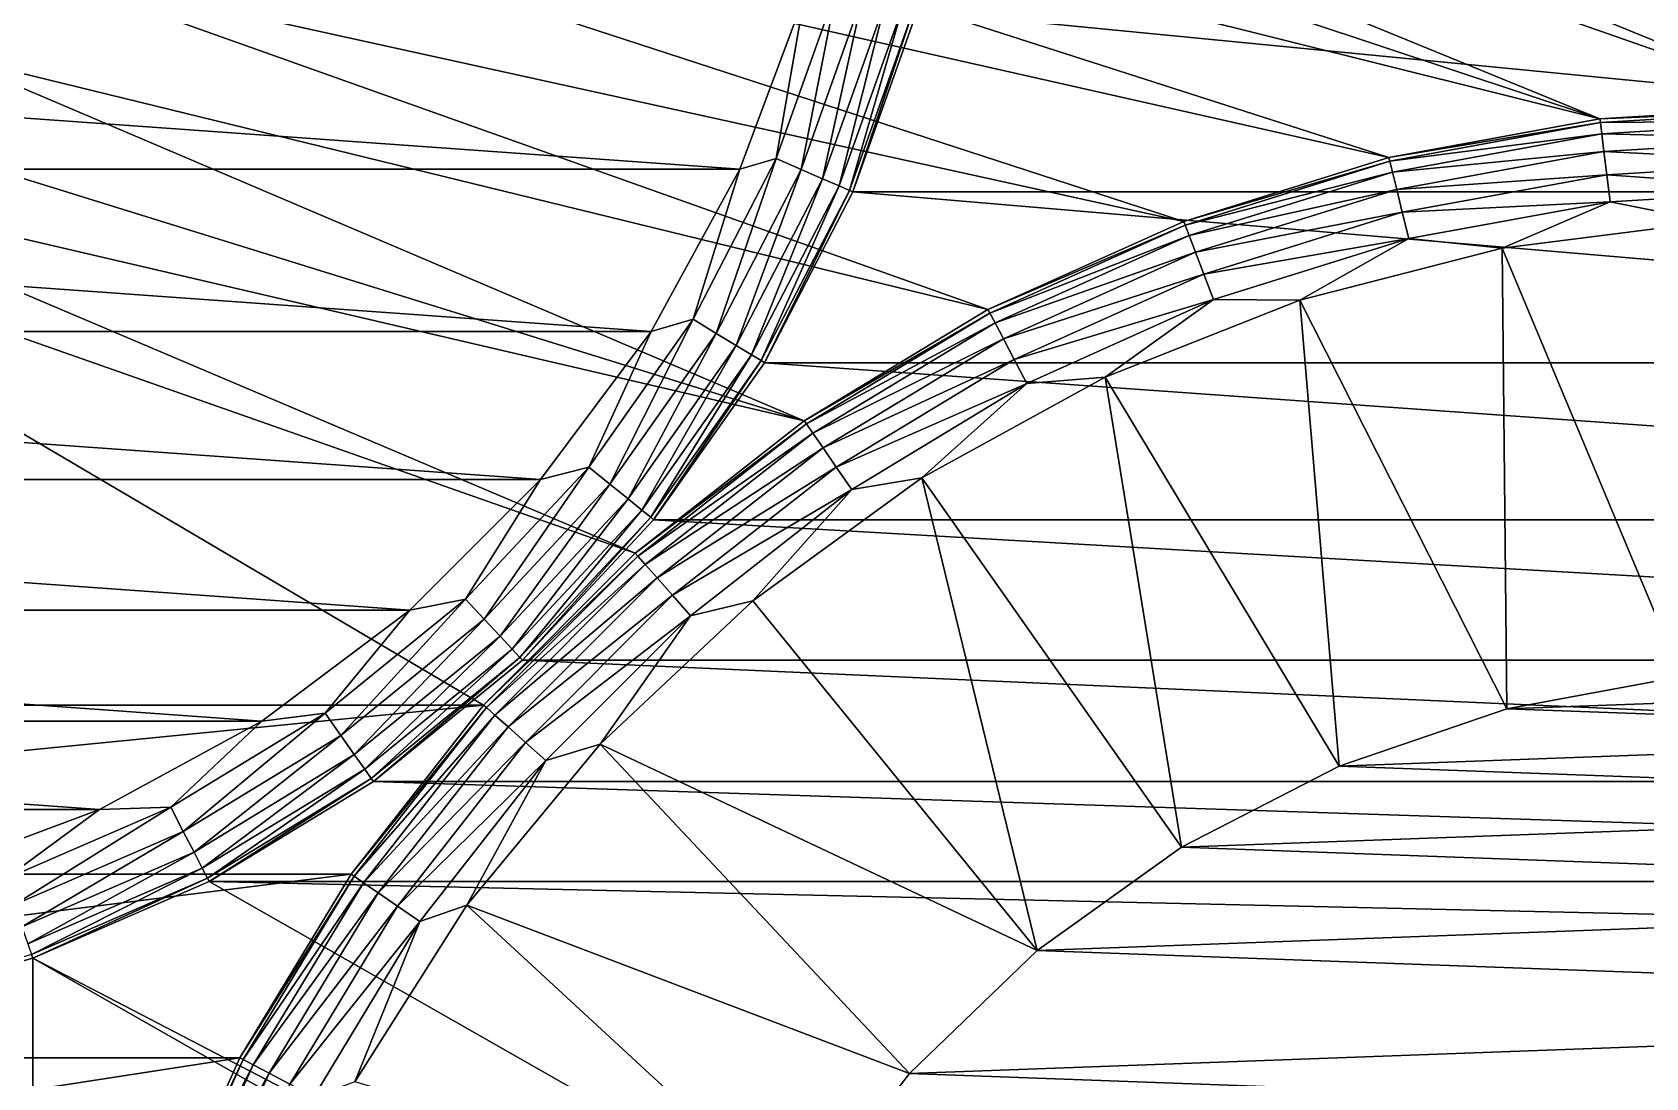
# Model space of a CAD drawing. Extents: x 464 to 15145, y 328 to 7622.
# Drawn here: x 10037 to 11360, y 4636 to 5493 of the extents above; entities that cross this region are included whole.
import ezdxf

# ---------------------------------------------------------------- set-up
doc = ezdxf.new("R2010")
doc.units = 0
doc.layers.get('0').update_dxf_attribs({"linetype": 'CONTINUOUS'})

msp = doc.modelspace()

# ---------------------------------------------------------------- linework, layer by layer
at = {"color": 7}
for points in [[(11497.9, 5432.7, -3744.1), (10107.3, 5918.9, -3744.1), (10077.2, 6011.6, -3744.1), (11497.9, 5432.7, -3744.1)], [(11497.9, 5432.7, -3744.1), (10077.2, 6011.6, -3744.1), (12918.6, 6011.6, -3744.1), (11497.9, 5432.7, -3744.1)], [(11322.2, 5422, -3744.1), (10117.5, 5821.9, -3744.1), (10107.3, 5918.9, -3744.1), (11322.2, 5422, -3744.1)], [(11322.2, 5422, -3744.1), (10107.3, 5918.9, -3744.1), (11497.9, 5432.7, -3744.1), (11322.2, 5422, -3744.1)], [(10107.3, 5725, -3744.1), (10117.5, 5821.9, -3744.1), (11322.2, 5422, -3744.1), (10107.3, 5725, -3744.1)], [(11149.1, 5390.3, -3744.1), (10077.2, 5632.3, -3744.1), (10107.3, 5725, -3744.1), (11149.1, 5390.3, -3744.1)], [(11149.1, 5390.3, -3744.1), (10107.3, 5725, -3744.1), (11322.2, 5422, -3744.1), (11149.1, 5390.3, -3744.1)], [(10981.1, 5337.9, -3744.1), (10028.5, 5547.8, -3744.1), (10077.2, 5632.3, -3744.1), (10981.1, 5337.9, -3744.1)], [(10981.1, 5337.9, -3744.1), (10077.2, 5632.3, -3744.1), (11149.1, 5390.3, -3744.1), (10981.1, 5337.9, -3744.1)], [(10820.6, 5265.7, -3744.1), (9963.2, 5475.4, -3744.1), (10028.5, 5547.8, -3744.1), (10820.6, 5265.7, -3744.1)], [(10820.6, 5265.7, -3744.1), (10028.5, 5547.8, -3744.1), (10981.1, 5337.9, -3744.1), (10820.6, 5265.7, -3744.1)], [(10696.7, 5529, -5213.7), (10670.1, 5522.8, -5216.8), (10647.1, 5389.4, -5213.7), (10696.7, 5529, -5213.7)], [(10696.7, 5529, -5213.7), (10647.1, 5389.4, -5213.7), (10667.5, 5380.5, -5204.5), (10696.7, 5529, -5213.7)], [(10696.7, 5529, -5213.7), (10667.5, 5380.5, -5204.5), (10718.1, 5523, -5204.5), (10696.7, 5529, -5213.7)], [(10670.1, 5522.8, -5216.8), (8632.4, 5522.8, -5216.8), (10617.1, 5380.8, -5216.8), (10670.1, 5522.8, -5216.8)], [(10617.1, 5380.8, -5216.8), (8632.4, 5522.8, -5216.8), (8685.4, 5380.8, -5216.8), (10617.1, 5380.8, -5216.8)], [(10647.1, 5389.4, -5213.7), (10670.1, 5522.8, -5216.8), (10617.1, 5380.8, -5216.8), (10647.1, 5389.4, -5213.7)], [(10667.5, 5380.5, -5204.5), (10685, 5372.9, -5189.8), (10718.1, 5523, -5204.5), (10667.5, 5380.5, -5204.5)], [(10718.1, 5523, -5204.5), (10685, 5372.9, -5189.8), (10736.6, 5517.8, -5189.8), (10718.1, 5523, -5204.5)], [(10685, 5372.9, -5189.8), (10698.5, 5367, -5170.7), (10736.6, 5517.8, -5189.8), (10685, 5372.9, -5189.8)], [(10736.6, 5517.8, -5189.8), (10698.5, 5367, -5170.7), (10750.7, 5513.9, -5170.7), (10736.6, 5517.8, -5189.8)], [(10698.5, 5367, -5170.7), (10707, 5363.3, -5148.4), (10750.7, 5513.9, -5170.7), (10698.5, 5367, -5170.7)], [(10750.7, 5513.9, -5170.7), (10707, 5363.3, -5148.4), (10759.6, 5511.4, -5148.4), (10750.7, 5513.9, -5170.7)], [(10709.8, 5362.1, -5124.5), (10759.6, 5511.4, -5148.4), (10707, 5363.3, -5148.4), (10709.8, 5362.1, -5124.5)], [(10762.6, 5510.5, -5124.5), (10759.6, 5511.4, -5148.4), (10709.8, 5362.1, -5124.5), (10762.6, 5510.5, -5124.5)], [(10762.6, 5510.5, -4432), (10762.6, 5510.5, -5124.5), (10709.8, 5362.1, -4432), (10762.6, 5510.5, -4432)], [(10709.8, 5362.1, -4432), (10762.6, 5510.5, -5124.5), (10709.8, 5362.1, -5124.5), (10709.8, 5362.1, -4432)], [(10709.8, 5362.1, -4432), (12285.9, 5362.1, -4432), (10762.6, 5510.5, -4432), (10709.8, 5362.1, -4432)], [(10762.6, 5510.5, -4432), (12285.9, 5362.1, -4432), (12233.2, 5510.5, -4432), (10762.6, 5510.5, -4432)], [(10670, 5174.7, -3744.1), (9884.4, 5418.1, -3744.1), (9963.2, 5475.4, -3744.1), (10670, 5174.7, -3744.1)], [(10670, 5174.7, -3744.1), (9963.2, 5475.4, -3744.1), (10820.6, 5265.7, -3744.1), (10670, 5174.7, -3744.1)], [(11497.9, 5432.7, -96.9), (11497.9, 5429.5, -73.1), (11322.2, 5422, -96.9), (11497.9, 5432.7, -96.9)], [(11497.9, 5432.7, -3744.1), (11497.9, 5432.7, -96.9), (11322.2, 5422, -3744.1), (11497.9, 5432.7, -3744.1)], [(11322.2, 5422, -3744.1), (11497.9, 5432.7, -96.9), (11322.2, 5422, -96.9), (11322.2, 5422, -3744.1)], [(11322.2, 5422, -96.9), (11497.9, 5429.5, -73.1), (11322.6, 5418.9, -73.1), (11322.2, 5422, -96.9)], [(11497.9, 5429.5, -73.1), (11497.9, 5420.3, -50.8), (11322.6, 5418.9, -73.1), (11497.9, 5429.5, -73.1)], [(10670, 5174.7, -3744.1), (9795.3, 5378.4, -3744.1), (9884.4, 5418.1, -3744.1), (10670, 5174.7, -3744.1)], [(11322.2, 5422, -96.9), (11322.6, 5418.9, -73.1), (11149.1, 5390.3, -96.9), (11322.2, 5422, -96.9)], [(11322.2, 5422, -3744.1), (11322.2, 5422, -96.9), (11149.1, 5390.3, -3744.1), (11322.2, 5422, -3744.1)], [(11149.1, 5390.3, -3744.1), (11322.2, 5422, -96.9), (11149.1, 5390.3, -96.9), (11149.1, 5390.3, -3744.1)], [(11149.1, 5390.3, -96.9), (11322.6, 5418.9, -73.1), (11149.9, 5387.3, -73.1), (11149.1, 5390.3, -96.9)], [(11322.6, 5418.9, -73.1), (11323.7, 5409.7, -50.8), (11149.9, 5387.3, -73.1), (11322.6, 5418.9, -73.1)], [(11323.7, 5409.7, -50.8), (11152.1, 5378.3, -50.8), (11149.9, 5387.3, -73.1), (11323.7, 5409.7, -50.8)], [(11323.7, 5409.7, -50.8), (11325.5, 5395.2, -31.7), (11152.1, 5378.3, -50.8), (11323.7, 5409.7, -50.8)], [(11497.9, 5420.3, -50.8), (11323.7, 5409.7, -50.8), (11322.6, 5418.9, -73.1), (11497.9, 5420.3, -50.8)], [(11497.9, 5420.3, -50.8), (11497.9, 5405.6, -31.7), (11323.7, 5409.7, -50.8), (11497.9, 5420.3, -50.8)], [(11497.9, 5405.6, -31.7), (11325.5, 5395.2, -31.7), (11323.7, 5409.7, -50.8), (11497.9, 5405.6, -31.7)], [(11497.9, 5405.6, -31.7), (11497.9, 5386.5, -17), (11325.5, 5395.2, -31.7), (11497.9, 5405.6, -31.7)], [(10647.1, 5389.4, -5213.7), (10617.1, 5380.8, -5216.8), (10578.9, 5257.8, -5213.7), (10647.1, 5389.4, -5213.7)], [(10647.1, 5389.4, -5213.7), (10578.9, 5257.8, -5213.7), (10597.9, 5246.2, -5204.5), (10647.1, 5389.4, -5213.7)], [(10647.1, 5389.4, -5213.7), (10597.9, 5246.2, -5204.5), (10667.5, 5380.5, -5204.5), (10647.1, 5389.4, -5213.7)], [(11149.1, 5390.3, -96.9), (11149.9, 5387.3, -73.1), (10981.1, 5337.9, -96.9), (11149.1, 5390.3, -96.9)], [(11149.1, 5390.3, -3744.1), (11149.1, 5390.3, -96.9), (10981.1, 5337.9, -3744.1), (11149.1, 5390.3, -3744.1)], [(10981.1, 5337.9, -3744.1), (11149.1, 5390.3, -96.9), (10981.1, 5337.9, -96.9), (10981.1, 5337.9, -3744.1)], [(10981.1, 5337.9, -96.9), (11149.9, 5387.3, -73.1), (10982.2, 5335, -73.1), (10981.1, 5337.9, -96.9)], [(11149.9, 5387.3, -73.1), (11152.1, 5378.3, -50.8), (10982.2, 5335, -73.1), (11149.9, 5387.3, -73.1)], [(11325.5, 5395.2, -31.7), (11155.6, 5364, -31.7), (11152.1, 5378.3, -50.8), (11325.5, 5395.2, -31.7)], [(11325.5, 5395.2, -31.7), (11327.8, 5376.2, -17), (11155.6, 5364, -31.7), (11325.5, 5395.2, -31.7)], [(11497.9, 5386.5, -17), (11327.8, 5376.2, -17), (11325.5, 5395.2, -31.7), (11497.9, 5386.5, -17)], [(11497.9, 5386.5, -17), (11497.9, 5364.2, -7.8), (11327.8, 5376.2, -17), (11497.9, 5386.5, -17)], [(10617.1, 5380.8, -5216.8), (8685.4, 5380.8, -5216.8), (10544.5, 5247.8, -5216.8), (10617.1, 5380.8, -5216.8)], [(10544.5, 5247.8, -5216.8), (8685.4, 5380.8, -5216.8), (8758, 5247.8, -5216.8), (10544.5, 5247.8, -5216.8)], [(10531.5, 5066.1, -3744.1), (9700, 5358.2, -3744.1), (9795.3, 5378.4, -3744.1), (10531.5, 5066.1, -3744.1)], [(10531.5, 5066.1, -3744.1), (9795.3, 5378.4, -3744.1), (10670, 5174.7, -3744.1), (10531.5, 5066.1, -3744.1)], [(10578.9, 5257.8, -5213.7), (10617.1, 5380.8, -5216.8), (10544.5, 5247.8, -5216.8), (10578.9, 5257.8, -5213.7)], [(10597.9, 5246.2, -5204.5), (10614.3, 5236.3, -5189.8), (10667.5, 5380.5, -5204.5), (10597.9, 5246.2, -5204.5)], [(10667.5, 5380.5, -5204.5), (10614.3, 5236.3, -5189.8), (10685, 5372.9, -5189.8), (10667.5, 5380.5, -5204.5)], [(10614.3, 5236.3, -5189.8), (10626.8, 5228.6, -5170.7), (10685, 5372.9, -5189.8), (10614.3, 5236.3, -5189.8)], [(10685, 5372.9, -5189.8), (10626.8, 5228.6, -5170.7), (10698.5, 5367, -5170.7), (10685, 5372.9, -5189.8)], [(11152.1, 5378.3, -50.8), (10985.5, 5326.4, -50.8), (10982.2, 5335, -73.1), (11152.1, 5378.3, -50.8)], [(11152.1, 5378.3, -50.8), (11155.6, 5364, -31.7), (10985.5, 5326.4, -50.8), (11152.1, 5378.3, -50.8)], [(11327.8, 5376.2, -17), (11160.2, 5345.5, -17), (11155.6, 5364, -31.7), (11327.8, 5376.2, -17)], [(11327.8, 5376.2, -17), (11330.5, 5354.1, -7.8), (11160.2, 5345.5, -17), (11327.8, 5376.2, -17)], [(11497.9, 5364.2, -7.8), (11330.5, 5354.1, -7.8), (11327.8, 5376.2, -17), (11497.9, 5364.2, -7.8)], [(10407, 4941.7, -3744.1), (8895.5, 4941.7, -3744.1), (9700, 5358.2, -3744.1), (10407, 4941.7, -3744.1)], [(10407, 4941.7, -3744.1), (9700, 5358.2, -3744.1), (10531.5, 5066.1, -3744.1), (10407, 4941.7, -3744.1)], [(10626.8, 5228.6, -5170.7), (10634.7, 5223.9, -5148.4), (10698.5, 5367, -5170.7), (10626.8, 5228.6, -5170.7)], [(10698.5, 5367, -5170.7), (10634.7, 5223.9, -5148.4), (10707, 5363.3, -5148.4), (10698.5, 5367, -5170.7)], [(10637.4, 5222.2, -5124.5), (10707, 5363.3, -5148.4), (10634.7, 5223.9, -5148.4), (10637.4, 5222.2, -5124.5)], [(10709.8, 5362.1, -5124.5), (10707, 5363.3, -5148.4), (10637.4, 5222.2, -5124.5), (10709.8, 5362.1, -5124.5)], [(10709.8, 5362.1, -4432), (10709.8, 5362.1, -5124.5), (10637.4, 5222.2, -4432), (10709.8, 5362.1, -4432)], [(10637.4, 5222.2, -4432), (10709.8, 5362.1, -5124.5), (10637.4, 5222.2, -5124.5), (10637.4, 5222.2, -4432)], [(10637.4, 5222.2, -4432), (12358.4, 5222.2, -4432), (10709.8, 5362.1, -4432), (10637.4, 5222.2, -4432)], [(10709.8, 5362.1, -4432), (12358.4, 5222.2, -4432), (12285.9, 5362.1, -4432), (10709.8, 5362.1, -4432)], [(11155.6, 5364, -31.7), (10990.7, 5312.7, -31.7), (10985.5, 5326.4, -50.8), (11155.6, 5364, -31.7)], [(11155.6, 5364, -31.7), (11160.2, 5345.5, -17), (10990.7, 5312.7, -31.7), (11155.6, 5364, -31.7)], [(11497.9, 5364.2, -7.8), (11412.2, 5337.6, -4.6), (11330.5, 5354.1, -7.8), (11497.9, 5364.2, -7.8)], [(11160.2, 5345.5, -17), (10997.5, 5294.8, -17), (10990.7, 5312.7, -31.7), (11160.2, 5345.5, -17)], [(11160.2, 5345.5, -17), (11165.5, 5323.9, -7.8), (10997.5, 5294.8, -17), (11160.2, 5345.5, -17)], [(11330.5, 5354.1, -7.8), (11165.5, 5323.9, -7.8), (11160.2, 5345.5, -17), (11330.5, 5354.1, -7.8)], [(11330.5, 5354.1, -7.8), (11242.1, 5316.1, -4.6), (11165.5, 5323.9, -7.8), (11330.5, 5354.1, -7.8)], [(11412.2, 5337.6, -4.6), (11242.1, 5316.1, -4.6), (11330.5, 5354.1, -7.8), (11412.2, 5337.6, -4.6)], [(10981.1, 5337.9, -96.9), (10982.2, 5335, -73.1), (10820.6, 5265.7, -96.9), (10981.1, 5337.9, -96.9)], [(10981.1, 5337.9, -3744.1), (10981.1, 5337.9, -96.9), (10820.6, 5265.7, -3744.1), (10981.1, 5337.9, -3744.1)], [(10820.6, 5265.7, -3744.1), (10981.1, 5337.9, -96.9), (10820.6, 5265.7, -96.9), (10820.6, 5265.7, -3744.1)], [(10820.6, 5265.7, -96.9), (10982.2, 5335, -73.1), (10822.1, 5262.9, -73.1), (10820.6, 5265.7, -96.9)], [(10982.2, 5335, -73.1), (10985.5, 5326.4, -50.8), (10822.1, 5262.9, -73.1), (10982.2, 5335, -73.1)], [(11412.2, 5337.6, -4.6), (11389, 4965, -4.6), (11242.1, 5316.1, -4.6), (11412.2, 5337.6, -4.6)], [(10985.5, 5326.4, -50.8), (10826.4, 5254.8, -50.8), (10822.1, 5262.9, -73.1), (10985.5, 5326.4, -50.8)], [(10985.5, 5326.4, -50.8), (10990.7, 5312.7, -31.7), (10826.4, 5254.8, -50.8), (10985.5, 5326.4, -50.8)], [(11165.5, 5323.9, -7.8), (11005.4, 5274, -7.8), (10997.5, 5294.8, -17), (11165.5, 5323.9, -7.8)], [(11165.5, 5323.9, -7.8), (11076.1, 5273.5, -4.6), (11005.4, 5274, -7.8), (11165.5, 5323.9, -7.8)], [(11242.1, 5316.1, -4.6), (11076.1, 5273.5, -4.6), (11165.5, 5323.9, -7.8), (11242.1, 5316.1, -4.6)], [(10990.7, 5312.7, -31.7), (10833.2, 5241.8, -31.7), (10826.4, 5254.8, -50.8), (10990.7, 5312.7, -31.7)], [(10990.7, 5312.7, -31.7), (10997.5, 5294.8, -17), (10833.2, 5241.8, -31.7), (10990.7, 5312.7, -31.7)], [(11242.1, 5316.1, -4.6), (11246, 4938.6, -4.6), (11076.1, 5273.5, -4.6), (11242.1, 5316.1, -4.6)], [(11242.1, 5316.1, -4.6), (11389, 4965, -4.6), (11246, 4938.6, -4.6), (11242.1, 5316.1, -4.6)], [(10997.5, 5294.8, -17), (10842.1, 5224.8, -17), (10833.2, 5241.8, -31.7), (10997.5, 5294.8, -17)], [(10997.5, 5294.8, -17), (11005.4, 5274, -7.8), (10842.1, 5224.8, -17), (10997.5, 5294.8, -17)], [(10820.6, 5265.7, -96.9), (10822.1, 5262.9, -73.1), (10670, 5174.7, -96.9), (10820.6, 5265.7, -96.9)], [(10820.6, 5265.7, -3744.1), (10820.6, 5265.7, -96.9), (10670, 5174.7, -3744.1), (10820.6, 5265.7, -3744.1)], [(10670, 5174.7, -3744.1), (10820.6, 5265.7, -96.9), (10670, 5174.7, -96.9), (10670, 5174.7, -3744.1)], [(11005.4, 5274, -7.8), (10852.4, 5205.1, -7.8), (10842.1, 5224.8, -17), (11005.4, 5274, -7.8)], [(11005.4, 5274, -7.8), (10916.7, 5210.4, -4.6), (10852.4, 5205.1, -7.8), (11005.4, 5274, -7.8)], [(11076.1, 5273.5, -4.6), (10916.7, 5210.4, -4.6), (11005.4, 5274, -7.8), (11076.1, 5273.5, -4.6)], [(11076.1, 5273.5, -4.6), (11108.5, 4891.7, -4.6), (10916.7, 5210.4, -4.6), (11076.1, 5273.5, -4.6)], [(11076.1, 5273.5, -4.6), (11246, 4938.6, -4.6), (11108.5, 4891.7, -4.6), (11076.1, 5273.5, -4.6)], [(10578.9, 5257.8, -5213.7), (10544.5, 5247.8, -5216.8), (10493.4, 5136.7, -5213.7), (10578.9, 5257.8, -5213.7)], [(10578.9, 5257.8, -5213.7), (10493.4, 5136.7, -5213.7), (10510.7, 5122.7, -5204.5), (10578.9, 5257.8, -5213.7)], [(10578.9, 5257.8, -5213.7), (10510.7, 5122.7, -5204.5), (10597.9, 5246.2, -5204.5), (10578.9, 5257.8, -5213.7)], [(10670, 5174.7, -96.9), (10822.1, 5262.9, -73.1), (10671.8, 5172.1, -73.1), (10670, 5174.7, -96.9)], [(10822.1, 5262.9, -73.1), (10826.4, 5254.8, -50.8), (10671.8, 5172.1, -73.1), (10822.1, 5262.9, -73.1)], [(10826.4, 5254.8, -50.8), (10677, 5164.5, -50.8), (10671.8, 5172.1, -73.1), (10826.4, 5254.8, -50.8)], [(10826.4, 5254.8, -50.8), (10833.2, 5241.8, -31.7), (10677, 5164.5, -50.8), (10826.4, 5254.8, -50.8)], [(10544.5, 5247.8, -5216.8), (8758, 5247.8, -5216.8), (10453.7, 5126.6, -5216.8), (10544.5, 5247.8, -5216.8)], [(10453.7, 5126.6, -5216.8), (8758, 5247.8, -5216.8), (8848.8, 5126.6, -5216.8), (10453.7, 5126.6, -5216.8)], [(10493.4, 5136.7, -5213.7), (10544.5, 5247.8, -5216.8), (10453.7, 5126.6, -5216.8), (10493.4, 5136.7, -5213.7)], [(10510.7, 5122.7, -5204.5), (10525.6, 5110.6, -5189.8), (10597.9, 5246.2, -5204.5), (10510.7, 5122.7, -5204.5)], [(10597.9, 5246.2, -5204.5), (10525.6, 5110.6, -5189.8), (10614.3, 5236.3, -5189.8), (10597.9, 5246.2, -5204.5)], [(10833.2, 5241.8, -31.7), (10685.4, 5152.4, -31.7), (10677, 5164.5, -50.8), (10833.2, 5241.8, -31.7)], [(10833.2, 5241.8, -31.7), (10842.1, 5224.8, -17), (10685.4, 5152.4, -31.7), (10833.2, 5241.8, -31.7)], [(10525.6, 5110.6, -5189.8), (10536.9, 5101.3, -5170.7), (10614.3, 5236.3, -5189.8), (10525.6, 5110.6, -5189.8)], [(10614.3, 5236.3, -5189.8), (10536.9, 5101.3, -5170.7), (10626.8, 5228.6, -5170.7), (10614.3, 5236.3, -5189.8)], [(10536.9, 5101.3, -5170.7), (10544.1, 5095.5, -5148.4), (10626.8, 5228.6, -5170.7), (10536.9, 5101.3, -5170.7)], [(10626.8, 5228.6, -5170.7), (10544.1, 5095.5, -5148.4), (10634.7, 5223.9, -5148.4), (10626.8, 5228.6, -5170.7)], [(10842.1, 5224.8, -17), (10696.2, 5136.7, -17), (10685.4, 5152.4, -31.7), (10842.1, 5224.8, -17)], [(10842.1, 5224.8, -17), (10852.4, 5205.1, -7.8), (10696.2, 5136.7, -17), (10842.1, 5224.8, -17)], [(10546.5, 5093.5, -5124.5), (10634.7, 5223.9, -5148.4), (10544.1, 5095.5, -5148.4), (10546.5, 5093.5, -5124.5)], [(10637.4, 5222.2, -5124.5), (10634.7, 5223.9, -5148.4), (10546.5, 5093.5, -5124.5), (10637.4, 5222.2, -5124.5)], [(10637.4, 5222.2, -4432), (10637.4, 5222.2, -5124.5), (10546.5, 5093.5, -4432), (10637.4, 5222.2, -4432)], [(10546.5, 5093.5, -4432), (10637.4, 5222.2, -5124.5), (10546.5, 5093.5, -5124.5), (10546.5, 5093.5, -4432)], [(10546.5, 5093.5, -4432), (12449.3, 5093.5, -4432), (10637.4, 5222.2, -4432), (10546.5, 5093.5, -4432)], [(10637.4, 5222.2, -4432), (12449.3, 5093.5, -4432), (12358.4, 5222.2, -4432), (10637.4, 5222.2, -4432)], [(10852.4, 5205.1, -7.8), (10708.9, 5118.3, -7.8), (10696.2, 5136.7, -17), (10852.4, 5205.1, -7.8)], [(10852.4, 5205.1, -7.8), (10766.4, 5127.8, -4.6), (10708.9, 5118.3, -7.8), (10852.4, 5205.1, -7.8)], [(10916.7, 5210.4, -4.6), (10766.4, 5127.8, -4.6), (10852.4, 5205.1, -7.8), (10916.7, 5210.4, -4.6)], [(10916.7, 5210.4, -4.6), (10979.2, 4825.2, -4.6), (10766.4, 5127.8, -4.6), (10916.7, 5210.4, -4.6)], [(10916.7, 5210.4, -4.6), (11108.5, 4891.7, -4.6), (10979.2, 4825.2, -4.6), (10916.7, 5210.4, -4.6)], [(10670, 5174.7, -96.9), (10671.8, 5172.1, -73.1), (10531.5, 5066.1, -96.9), (10670, 5174.7, -96.9)], [(10670, 5174.7, -3744.1), (10670, 5174.7, -96.9), (10531.5, 5066.1, -3744.1), (10670, 5174.7, -3744.1)], [(10531.5, 5066.1, -3744.1), (10670, 5174.7, -96.9), (10531.5, 5066.1, -96.9), (10531.5, 5066.1, -3744.1)], [(10531.5, 5066.1, -96.9), (10671.8, 5172.1, -73.1), (10533.5, 5063.8, -73.1), (10531.5, 5066.1, -96.9)], [(10671.8, 5172.1, -73.1), (10677, 5164.5, -50.8), (10533.5, 5063.8, -73.1), (10671.8, 5172.1, -73.1)], [(10677, 5164.5, -50.8), (10539.7, 5056.9, -50.8), (10533.5, 5063.8, -73.1), (10677, 5164.5, -50.8)], [(10677, 5164.5, -50.8), (10685.4, 5152.4, -31.7), (10539.7, 5056.9, -50.8), (10677, 5164.5, -50.8)], [(10685.4, 5152.4, -31.7), (10549.4, 5045.9, -31.7), (10539.7, 5056.9, -50.8), (10685.4, 5152.4, -31.7)], [(10685.4, 5152.4, -31.7), (10696.2, 5136.7, -17), (10549.4, 5045.9, -31.7), (10685.4, 5152.4, -31.7)], [(10493.4, 5136.7, -5213.7), (10453.7, 5126.6, -5216.8), (10392.3, 5028.4, -5213.7), (10493.4, 5136.7, -5213.7)], [(10493.4, 5136.7, -5213.7), (10392.3, 5028.4, -5213.7), (10407.5, 5012.1, -5204.5), (10493.4, 5136.7, -5213.7)], [(10493.4, 5136.7, -5213.7), (10407.5, 5012.1, -5204.5), (10510.7, 5122.7, -5204.5), (10493.4, 5136.7, -5213.7)], [(10696.2, 5136.7, -17), (10562.1, 5031.6, -17), (10549.4, 5045.9, -31.7), (10696.2, 5136.7, -17)], [(10696.2, 5136.7, -17), (10708.9, 5118.3, -7.8), (10562.1, 5031.6, -17), (10696.2, 5136.7, -17)], [(10453.7, 5126.6, -5216.8), (8848.8, 5126.6, -5216.8), (10346.6, 5019.4, -5216.8), (10453.7, 5126.6, -5216.8)], [(10346.6, 5019.4, -5216.8), (8848.8, 5126.6, -5216.8), (8955.9, 5019.4, -5216.8), (10346.6, 5019.4, -5216.8)], [(10392.3, 5028.4, -5213.7), (10453.7, 5126.6, -5216.8), (10346.6, 5019.4, -5216.8), (10392.3, 5028.4, -5213.7)], [(10407.5, 5012.1, -5204.5), (10420.6, 4998.2, -5189.8), (10510.7, 5122.7, -5204.5), (10407.5, 5012.1, -5204.5)], [(10510.7, 5122.7, -5204.5), (10420.6, 4998.2, -5189.8), (10525.6, 5110.6, -5189.8), (10510.7, 5122.7, -5204.5)], [(10708.9, 5118.3, -7.8), (10576.8, 5014.9, -7.8), (10562.1, 5031.6, -17), (10708.9, 5118.3, -7.8)], [(10708.9, 5118.3, -7.8), (10627.8, 5027.1, -4.6), (10576.8, 5014.9, -7.8), (10708.9, 5118.3, -7.8)], [(10766.4, 5127.8, -4.6), (10627.8, 5027.1, -4.6), (10708.9, 5118.3, -7.8), (10766.4, 5127.8, -4.6)], [(10766.4, 5127.8, -4.6), (10860.9, 4740.6, -4.6), (10627.8, 5027.1, -4.6), (10766.4, 5127.8, -4.6)], [(10766.4, 5127.8, -4.6), (10979.2, 4825.2, -4.6), (10860.9, 4740.6, -4.6), (10766.4, 5127.8, -4.6)], [(10420.6, 4998.2, -5189.8), (10430.6, 4987.4, -5170.7), (10525.6, 5110.6, -5189.8), (10420.6, 4998.2, -5189.8)], [(10525.6, 5110.6, -5189.8), (10430.6, 4987.4, -5170.7), (10536.9, 5101.3, -5170.7), (10525.6, 5110.6, -5189.8)], [(10430.6, 4987.4, -5170.7), (10436.9, 4980.7, -5148.4), (10536.9, 5101.3, -5170.7), (10430.6, 4987.4, -5170.7)], [(10536.9, 5101.3, -5170.7), (10436.9, 4980.7, -5148.4), (10544.1, 5095.5, -5148.4), (10536.9, 5101.3, -5170.7)], [(10439, 4978.4, -5124.5), (10544.1, 5095.5, -5148.4), (10436.9, 4980.7, -5148.4), (10439, 4978.4, -5124.5)], [(10546.5, 5093.5, -5124.5), (10544.1, 5095.5, -5148.4), (10439, 4978.4, -5124.5), (10546.5, 5093.5, -5124.5)], [(10546.5, 5093.5, -4432), (10546.5, 5093.5, -5124.5), (10439, 4978.4, -4432), (10546.5, 5093.5, -4432)], [(10439, 4978.4, -4432), (10546.5, 5093.5, -5124.5), (10439, 4978.4, -5124.5), (10439, 4978.4, -4432)], [(10439, 4978.4, -4432), (12556.8, 4978.4, -4432), (10546.5, 5093.5, -4432), (10439, 4978.4, -4432)], [(10546.5, 5093.5, -4432), (12556.8, 4978.4, -4432), (12449.3, 5093.5, -4432), (10546.5, 5093.5, -4432)], [(10531.5, 5066.1, -96.9), (10533.5, 5063.8, -73.1), (10407, 4941.7, -96.9), (10531.5, 5066.1, -96.9)], [(10531.5, 5066.1, -3744.1), (10531.5, 5066.1, -96.9), (10407, 4941.7, -3744.1), (10531.5, 5066.1, -3744.1)], [(10407, 4941.7, -3744.1), (10531.5, 5066.1, -96.9), (10407, 4941.7, -96.9), (10407, 4941.7, -3744.1)], [(10407, 4941.7, -96.9), (10533.5, 5063.8, -73.1), (10409.4, 4939.6, -73.1), (10407, 4941.7, -96.9)], [(10533.5, 5063.8, -73.1), (10539.7, 5056.9, -50.8), (10409.4, 4939.6, -73.1), (10533.5, 5063.8, -73.1)], [(10539.7, 5056.9, -50.8), (10416.3, 4933.5, -50.8), (10409.4, 4939.6, -73.1), (10539.7, 5056.9, -50.8)], [(10539.7, 5056.9, -50.8), (10549.4, 5045.9, -31.7), (10416.3, 4933.5, -50.8), (10539.7, 5056.9, -50.8)], [(10549.4, 5045.9, -31.7), (10427.2, 4923.8, -31.7), (10416.3, 4933.5, -50.8), (10549.4, 5045.9, -31.7)], [(10549.4, 5045.9, -31.7), (10562.1, 5031.6, -17), (10427.2, 4923.8, -31.7), (10549.4, 5045.9, -31.7)], [(10392.3, 5028.4, -5213.7), (10346.6, 5019.4, -5216.8), (10277.4, 4934.9, -5213.7), (10392.3, 5028.4, -5213.7)], [(10392.3, 5028.4, -5213.7), (10277.4, 4934.9, -5213.7), (10290.2, 4916.7, -5204.5), (10392.3, 5028.4, -5213.7)], [(10392.3, 5028.4, -5213.7), (10290.2, 4916.7, -5204.5), (10407.5, 5012.1, -5204.5), (10392.3, 5028.4, -5213.7)], [(10562.1, 5031.6, -17), (10441.6, 4911.1, -17), (10427.2, 4923.8, -31.7), (10562.1, 5031.6, -17)], [(10562.1, 5031.6, -17), (10576.8, 5014.9, -7.8), (10441.6, 4911.1, -17), (10562.1, 5031.6, -17)], [(10627.8, 5027.1, -4.6), (10502.8, 4909.7, -4.6), (10576.8, 5014.9, -7.8), (10627.8, 5027.1, -4.6)], [(10627.8, 5027.1, -4.6), (10860.9, 4740.6, -4.6), (10502.8, 4909.7, -4.6), (10627.8, 5027.1, -4.6)], [(10346.6, 5019.4, -5216.8), (8955.9, 5019.4, -5216.8), (10225.3, 4928.6, -5216.8), (10346.6, 5019.4, -5216.8)], [(10225.3, 4928.6, -5216.8), (8955.9, 5019.4, -5216.8), (9077.2, 4928.6, -5216.8), (10225.3, 4928.6, -5216.8)], [(10277.4, 4934.9, -5213.7), (10346.6, 5019.4, -5216.8), (10225.3, 4928.6, -5216.8), (10277.4, 4934.9, -5213.7)], [(10576.8, 5014.9, -7.8), (10458.2, 4896.3, -7.8), (10441.6, 4911.1, -17), (10576.8, 5014.9, -7.8)], [(10576.8, 5014.9, -7.8), (10502.8, 4909.7, -4.6), (10458.2, 4896.3, -7.8), (10576.8, 5014.9, -7.8)], [(10290.2, 4916.7, -5204.5), (10301.2, 4901.1, -5189.8), (10407.5, 5012.1, -5204.5), (10290.2, 4916.7, -5204.5)], [(10407.5, 5012.1, -5204.5), (10301.2, 4901.1, -5189.8), (10420.6, 4998.2, -5189.8), (10407.5, 5012.1, -5204.5)], [(10301.2, 4901.1, -5189.8), (10309.7, 4889.1, -5170.7), (10420.6, 4998.2, -5189.8), (10301.2, 4901.1, -5189.8)], [(10420.6, 4998.2, -5189.8), (10309.7, 4889.1, -5170.7), (10430.6, 4987.4, -5170.7), (10420.6, 4998.2, -5189.8)], [(10309.7, 4889.1, -5170.7), (10315, 4881.6, -5148.4), (10430.6, 4987.4, -5170.7), (10309.7, 4889.1, -5170.7)], [(10430.6, 4987.4, -5170.7), (10315, 4881.6, -5148.4), (10436.9, 4980.7, -5148.4), (10430.6, 4987.4, -5170.7)], [(10316.8, 4879, -5124.5), (10436.9, 4980.7, -5148.4), (10315, 4881.6, -5148.4), (10316.8, 4879, -5124.5)], [(10439, 4978.4, -5124.5), (10436.9, 4980.7, -5148.4), (10316.8, 4879, -5124.5), (10439, 4978.4, -5124.5)], [(10439, 4978.4, -4432), (10439, 4978.4, -5124.5), (10316.8, 4879, -4432), (10439, 4978.4, -4432)], [(10316.8, 4879, -4432), (10439, 4978.4, -5124.5), (10316.8, 4879, -5124.5), (10316.8, 4879, -4432)], [(10316.8, 4879, -4432), (12679, 4879, -4432), (10439, 4978.4, -4432), (10316.8, 4879, -4432)], [(10439, 4978.4, -4432), (12679, 4879, -4432), (12556.8, 4978.4, -4432), (10439, 4978.4, -4432)], [(11246, 4938.6, -3744.1), (11246, 4938.6, -1874.4), (11389, 4965, -3744.1), (11246, 4938.6, -3744.1)], [(11389, 4965, -3744.1), (11246, 4938.6, -1874.4), (11389, 4965, -1874.4), (11389, 4965, -3744.1)], [(11389, 4965, -4.6), (11389, 4965, -1874.4), (11246, 4938.6, -4.6), (11389, 4965, -4.6)], [(11246, 4938.6, -4.6), (11389, 4965, -1874.4), (11246, 4938.6, -1874.4), (11246, 4938.6, -4.6)], [(11678.8, 4954.4, -3744.1), (11246, 4938.6, -3744.1), (11389, 4965, -3744.1), (11678.8, 4954.4, -3744.1)], [(11819.4, 4917.7, -3744.1), (11246, 4938.6, -3744.1), (11678.8, 4954.4, -3744.1), (11819.4, 4917.7, -3744.1)], [(10407, 4941.7, -3744.1), (9004, 4803.1, -3744.1), (8895.5, 4941.7, -3744.1), (10407, 4941.7, -3744.1)], [(10298.5, 4803.1, -3744.1), (9004, 4803.1, -3744.1), (10407, 4941.7, -3744.1), (10298.5, 4803.1, -3744.1)], [(10277.4, 4934.9, -5213.7), (10225.3, 4928.6, -5216.8), (10150.7, 4857.9, -5213.7), (10277.4, 4934.9, -5213.7)], [(10277.4, 4934.9, -5213.7), (10150.7, 4857.9, -5213.7), (10161, 4838.1, -5204.5), (10277.4, 4934.9, -5213.7)], [(10277.4, 4934.9, -5213.7), (10161, 4838.1, -5204.5), (10290.2, 4916.7, -5204.5), (10277.4, 4934.9, -5213.7)], [(10407, 4941.7, -96.9), (10409.4, 4939.6, -73.1), (10298.5, 4803.1, -96.9), (10407, 4941.7, -96.9)], [(10407, 4941.7, -3744.1), (10407, 4941.7, -96.9), (10298.5, 4803.1, -3744.1), (10407, 4941.7, -3744.1)], [(10298.5, 4803.1, -3744.1), (10407, 4941.7, -96.9), (10298.5, 4803.1, -96.9), (10298.5, 4803.1, -3744.1)], [(10298.5, 4803.1, -96.9), (10409.4, 4939.6, -73.1), (10301.1, 4801.4, -73.1), (10298.5, 4803.1, -96.9)], [(10409.4, 4939.6, -73.1), (10416.3, 4933.5, -50.8), (10301.1, 4801.4, -73.1), (10409.4, 4939.6, -73.1)], [(10416.3, 4933.5, -50.8), (10308.6, 4796.1, -50.8), (10301.1, 4801.4, -73.1), (10416.3, 4933.5, -50.8)], [(10416.3, 4933.5, -50.8), (10427.2, 4923.8, -31.7), (10308.6, 4796.1, -50.8), (10416.3, 4933.5, -50.8)], [(11108.5, 4891.7, -3744.1), (11108.5, 4891.7, -1874.4), (11246, 4938.6, -3744.1), (11108.5, 4891.7, -3744.1)], [(11246, 4938.6, -3744.1), (11108.5, 4891.7, -1874.4), (11246, 4938.6, -1874.4), (11246, 4938.6, -3744.1)], [(11246, 4938.6, -4.6), (11246, 4938.6, -1874.4), (11108.5, 4891.7, -4.6), (11246, 4938.6, -4.6)], [(11108.5, 4891.7, -4.6), (11246, 4938.6, -1874.4), (11108.5, 4891.7, -1874.4), (11108.5, 4891.7, -4.6)], [(11819.4, 4917.7, -3744.1), (11108.5, 4891.7, -3744.1), (11246, 4938.6, -3744.1), (11819.4, 4917.7, -3744.1)], [(10225.3, 4928.6, -5216.8), (9077.2, 4928.6, -5216.8), (10092.3, 4856, -5216.8), (10225.3, 4928.6, -5216.8)], [(10092.3, 4856, -5216.8), (9077.2, 4928.6, -5216.8), (9210.1, 4856, -5216.8), (10092.3, 4856, -5216.8)], [(10150.7, 4857.9, -5213.7), (10225.3, 4928.6, -5216.8), (10092.3, 4856, -5216.8), (10150.7, 4857.9, -5213.7)], [(10427.2, 4923.8, -31.7), (10320.7, 4787.8, -31.7), (10308.6, 4796.1, -50.8), (10427.2, 4923.8, -31.7)], [(10427.2, 4923.8, -31.7), (10441.6, 4911.1, -17), (10320.7, 4787.8, -31.7), (10427.2, 4923.8, -31.7)], [(10161, 4838.1, -5204.5), (10169.8, 4821.2, -5189.8), (10290.2, 4916.7, -5204.5), (10161, 4838.1, -5204.5)], [(10290.2, 4916.7, -5204.5), (10169.8, 4821.2, -5189.8), (10301.2, 4901.1, -5189.8), (10290.2, 4916.7, -5204.5)], [(10441.6, 4911.1, -17), (10336.5, 4776.9, -17), (10320.7, 4787.8, -31.7), (10441.6, 4911.1, -17)], [(10441.6, 4911.1, -17), (10458.2, 4896.3, -7.8), (10336.5, 4776.9, -17), (10441.6, 4911.1, -17)], [(10502.8, 4909.7, -4.6), (10393.5, 4777.6, -4.6), (10458.2, 4896.3, -7.8), (10502.8, 4909.7, -4.6)], [(10502.8, 4909.7, -4.6), (10756.3, 4639.7, -4.6), (10393.5, 4777.6, -4.6), (10502.8, 4909.7, -4.6)], [(10502.8, 4909.7, -4.6), (10860.9, 4740.6, -4.6), (10756.3, 4639.7, -4.6), (10502.8, 4909.7, -4.6)], [(11953.2, 4860.8, -3744.1), (11108.5, 4891.7, -3744.1), (11819.4, 4917.7, -3744.1), (11953.2, 4860.8, -3744.1)], [(10169.8, 4821.2, -5189.8), (10176.5, 4808.1, -5170.7), (10301.2, 4901.1, -5189.8), (10169.8, 4821.2, -5189.8)], [(10301.2, 4901.1, -5189.8), (10176.5, 4808.1, -5170.7), (10309.7, 4889.1, -5170.7), (10301.2, 4901.1, -5189.8)], [(10458.2, 4896.3, -7.8), (10354.8, 4764.3, -7.8), (10336.5, 4776.9, -17), (10458.2, 4896.3, -7.8)], [(10458.2, 4896.3, -7.8), (10393.5, 4777.6, -4.6), (10354.8, 4764.3, -7.8), (10458.2, 4896.3, -7.8)], [(10176.5, 4808.1, -5170.7), (10180.8, 4799.9, -5148.4), (10309.7, 4889.1, -5170.7), (10176.5, 4808.1, -5170.7)], [(10309.7, 4889.1, -5170.7), (10180.8, 4799.9, -5148.4), (10315, 4881.6, -5148.4), (10309.7, 4889.1, -5170.7)], [(10182.2, 4797.1, -5124.5), (10315, 4881.6, -5148.4), (10180.8, 4799.9, -5148.4), (10182.2, 4797.1, -5124.5)], [(10316.8, 4879, -5124.5), (10315, 4881.6, -5148.4), (10182.2, 4797.1, -5124.5), (10316.8, 4879, -5124.5)], [(10979.2, 4825.2, -3744.1), (10979.2, 4825.2, -1874.4), (11108.5, 4891.7, -3744.1), (10979.2, 4825.2, -3744.1)], [(11108.5, 4891.7, -3744.1), (10979.2, 4825.2, -1874.4), (11108.5, 4891.7, -1874.4), (11108.5, 4891.7, -3744.1)], [(11108.5, 4891.7, -4.6), (11108.5, 4891.7, -1874.4), (10979.2, 4825.2, -4.6), (11108.5, 4891.7, -4.6)], [(10979.2, 4825.2, -4.6), (11108.5, 4891.7, -1874.4), (10979.2, 4825.2, -1874.4), (10979.2, 4825.2, -4.6)], [(11953.2, 4860.8, -3744.1), (10979.2, 4825.2, -3744.1), (11108.5, 4891.7, -3744.1), (11953.2, 4860.8, -3744.1)], [(10316.8, 4879, -4432), (10316.8, 4879, -5124.5), (10182.2, 4797.1, -4432), (10316.8, 4879, -4432)], [(10182.2, 4797.1, -4432), (10316.8, 4879, -5124.5), (10182.2, 4797.1, -5124.5), (10182.2, 4797.1, -4432)], [(10182.2, 4797.1, -4432), (12813.6, 4797.1, -4432), (10316.8, 4879, -4432), (10182.2, 4797.1, -4432)], [(10316.8, 4879, -4432), (12813.6, 4797.1, -4432), (12679, 4879, -4432), (10316.8, 4879, -4432)], [(10092.3, 4856, -5216.8), (9210.1, 4856, -5216.8), (9950.4, 4803.1, -5216.8), (10092.3, 4856, -5216.8)], [(10014.8, 4798.9, -5213.7), (10092.3, 4856, -5216.8), (9950.4, 4803.1, -5216.8), (10014.8, 4798.9, -5213.7)], [(10150.7, 4857.9, -5213.7), (10092.3, 4856, -5216.8), (10014.8, 4798.9, -5213.7), (10150.7, 4857.9, -5213.7)], [(10150.7, 4857.9, -5213.7), (10014.8, 4798.9, -5213.7), (10022.3, 4777.9, -5204.5), (10150.7, 4857.9, -5213.7)], [(10150.7, 4857.9, -5213.7), (10022.3, 4777.9, -5204.5), (10161, 4838.1, -5204.5), (10150.7, 4857.9, -5213.7)], [(12077.3, 4785.1, -3744.1), (10979.2, 4825.2, -3744.1), (11953.2, 4860.8, -3744.1), (12077.3, 4785.1, -3744.1)], [(10022.3, 4777.9, -5204.5), (10028.7, 4759.9, -5189.8), (10161, 4838.1, -5204.5), (10022.3, 4777.9, -5204.5)], [(10161, 4838.1, -5204.5), (10028.7, 4759.9, -5189.8), (10169.8, 4821.2, -5189.8), (10161, 4838.1, -5204.5)], [(10028.7, 4759.9, -5189.8), (10033.6, 4746, -5170.7), (10169.8, 4821.2, -5189.8), (10028.7, 4759.9, -5189.8)], [(10169.8, 4821.2, -5189.8), (10033.6, 4746, -5170.7), (10176.5, 4808.1, -5170.7), (10169.8, 4821.2, -5189.8)], [(10860.9, 4740.6, -3744.1), (10860.9, 4740.6, -1874.4), (10979.2, 4825.2, -3744.1), (10860.9, 4740.6, -3744.1)], [(10979.2, 4825.2, -3744.1), (10860.9, 4740.6, -1874.4), (10979.2, 4825.2, -1874.4), (10979.2, 4825.2, -3744.1)], [(10979.2, 4825.2, -4.6), (10979.2, 4825.2, -1874.4), (10860.9, 4740.6, -4.6), (10979.2, 4825.2, -4.6)], [(10860.9, 4740.6, -4.6), (10979.2, 4825.2, -1874.4), (10860.9, 4740.6, -1874.4), (10860.9, 4740.6, -4.6)], [(12077.3, 4785.1, -3744.1), (10860.9, 4740.6, -3744.1), (10979.2, 4825.2, -3744.1), (12077.3, 4785.1, -3744.1)], [(10298.5, 4803.1, -3744.1), (9095, 4652.5, -3744.1), (9004, 4803.1, -3744.1), (10298.5, 4803.1, -3744.1)], [(10207.4, 4652.5, -3744.1), (9095, 4652.5, -3744.1), (10298.5, 4803.1, -3744.1), (10207.4, 4652.5, -3744.1)], [(10033.6, 4746, -5170.7), (10036.7, 4737.3, -5148.4), (10176.5, 4808.1, -5170.7), (10033.6, 4746, -5170.7)], [(10176.5, 4808.1, -5170.7), (10036.7, 4737.3, -5148.4), (10180.8, 4799.9, -5148.4), (10176.5, 4808.1, -5170.7)], [(10298.5, 4803.1, -96.9), (10301.1, 4801.4, -73.1), (10207.4, 4652.5, -96.9), (10298.5, 4803.1, -96.9)], [(10298.5, 4803.1, -3744.1), (10298.5, 4803.1, -96.9), (10207.4, 4652.5, -3744.1), (10298.5, 4803.1, -3744.1)], [(10207.4, 4652.5, -3744.1), (10298.5, 4803.1, -96.9), (10207.4, 4652.5, -96.9), (10207.4, 4652.5, -3744.1)], [(10207.4, 4652.5, -96.9), (10301.1, 4801.4, -73.1), (10210.2, 4651.1, -73.1), (10207.4, 4652.5, -96.9)], [(10301.1, 4801.4, -73.1), (10308.6, 4796.1, -50.8), (10210.2, 4651.1, -73.1), (10301.1, 4801.4, -73.1)], [(10037.7, 4734.4, -5124.5), (10180.8, 4799.9, -5148.4), (10036.7, 4737.3, -5148.4), (10037.7, 4734.4, -5124.5)], [(10182.2, 4797.1, -5124.5), (10180.8, 4799.9, -5148.4), (10037.7, 4734.4, -5124.5), (10182.2, 4797.1, -5124.5)], [(10182.2, 4797.1, -4432), (10182.2, 4797.1, -5124.5), (10037.7, 4734.4, -4432), (10182.2, 4797.1, -4432)], [(10037.7, 4734.4, -4432), (10182.2, 4797.1, -5124.5), (10037.7, 4734.4, -5124.5), (10037.7, 4734.4, -4432)], [(10037.7, 4734.4, -4432), (12958.1, 3216.1, -4432), (10182.2, 4797.1, -4432), (10037.7, 4734.4, -4432)], [(10182.2, 4797.1, -4432), (12958.1, 3216.1, -4432), (12958.1, 4734.4, -4432), (10182.2, 4797.1, -4432)], [(10182.2, 4797.1, -4432), (12958.1, 4734.4, -4432), (12813.6, 4797.1, -4432), (10182.2, 4797.1, -4432)], [(10308.6, 4796.1, -50.8), (10218.4, 4646.8, -50.8), (10210.2, 4651.1, -73.1), (10308.6, 4796.1, -50.8)], [(10308.6, 4796.1, -50.8), (10320.7, 4787.8, -31.7), (10218.4, 4646.8, -50.8), (10308.6, 4796.1, -50.8)], [(10320.7, 4787.8, -31.7), (10231.4, 4640, -31.7), (10218.4, 4646.8, -50.8), (10320.7, 4787.8, -31.7)], [(10320.7, 4787.8, -31.7), (10336.5, 4776.9, -17), (10231.4, 4640, -31.7), (10320.7, 4787.8, -31.7)], [(10336.5, 4776.9, -17), (10248.3, 4631.1, -17), (10231.4, 4640, -31.7), (10336.5, 4776.9, -17)], [(10336.5, 4776.9, -17), (10354.8, 4764.3, -7.8), (10248.3, 4631.1, -17), (10336.5, 4776.9, -17)], [(10393.5, 4777.6, -4.6), (10301.7, 4632.9, -4.6), (10354.8, 4764.3, -7.8), (10393.5, 4777.6, -4.6)], [(10393.5, 4777.6, -4.6), (10667.4, 4524.7, -4.6), (10301.7, 4632.9, -4.6), (10393.5, 4777.6, -4.6)], [(10393.5, 4777.6, -4.6), (10756.3, 4639.7, -4.6), (10667.4, 4524.7, -4.6), (10393.5, 4777.6, -4.6)], [(12189, 4692.1, -3744.1), (10860.9, 4740.6, -3744.1), (12077.3, 4785.1, -3744.1), (12189, 4692.1, -3744.1)], [(10354.8, 4764.3, -7.8), (10268, 4620.7, -7.8), (10248.3, 4631.1, -17), (10354.8, 4764.3, -7.8)], [(10354.8, 4764.3, -7.8), (10301.7, 4632.9, -4.6), (10268, 4620.7, -7.8), (10354.8, 4764.3, -7.8)], [(10037.7, 4734.4, -5124.5), (10036.7, 4737.3, -5148.4), (9886.1, 4691.9, -5124.5), (10037.7, 4734.4, -5124.5)], [(10756.3, 4639.7, -3744.1), (10756.3, 4639.7, -1874.4), (10860.9, 4740.6, -3744.1), (10756.3, 4639.7, -3744.1)], [(10860.9, 4740.6, -3744.1), (10756.3, 4639.7, -1874.4), (10860.9, 4740.6, -1874.4), (10860.9, 4740.6, -3744.1)], [(10860.9, 4740.6, -4.6), (10860.9, 4740.6, -1874.4), (10756.3, 4639.7, -4.6), (10860.9, 4740.6, -4.6)], [(10756.3, 4639.7, -4.6), (10860.9, 4740.6, -1874.4), (10756.3, 4639.7, -1874.4), (10756.3, 4639.7, -4.6)], [(12189, 4692.1, -3744.1), (10756.3, 4639.7, -3744.1), (10860.9, 4740.6, -3744.1), (12189, 4692.1, -3744.1)], [(10037.7, 4734.4, -4432), (10037.7, 4734.4, -5124.5), (9886.1, 4691.9, -4432), (10037.7, 4734.4, -4432)], [(9886.1, 4691.9, -4432), (10037.7, 4734.4, -5124.5), (9886.1, 4691.9, -5124.5), (9886.1, 4691.9, -4432)], [(10037.7, 3216.1, -4432), (10037.7, 4734.4, -4432), (9886.1, 4691.9, -4432), (10037.7, 3216.1, -4432)], [(10037.7, 3216.1, -4432), (12813.6, 3153.3, -4432), (10037.7, 4734.4, -4432), (10037.7, 3216.1, -4432)], [(12813.6, 3153.3, -4432), (12958.1, 3216.1, -4432), (10037.7, 4734.4, -4432), (12813.6, 3153.3, -4432)], [(9886.1, 4691.9, -4432), (9886.1, 3258.6, -4432), (10037.7, 3216.1, -4432), (9886.1, 4691.9, -4432)], [(12286, 4583.8, -3744.1), (10756.3, 4639.7, -3744.1), (12189, 4692.1, -3744.1), (12286, 4583.8, -3744.1)], [(10207.4, 4652.5, -3744.1), (9167.3, 4492, -3744.1), (9095, 4652.5, -3744.1), (10207.4, 4652.5, -3744.1)], [(10135.2, 4492, -3744.1), (9167.3, 4492, -3744.1), (10207.4, 4652.5, -3744.1), (10135.2, 4492, -3744.1)], [(10207.4, 4652.5, -96.9), (10210.2, 4651.1, -73.1), (10135.2, 4492, -96.9), (10207.4, 4652.5, -96.9)], [(10207.4, 4652.5, -3744.1), (10207.4, 4652.5, -96.9), (10135.2, 4492, -3744.1), (10207.4, 4652.5, -3744.1)], [(10135.2, 4492, -3744.1), (10207.4, 4652.5, -96.9), (10135.2, 4492, -96.9), (10135.2, 4492, -3744.1)], [(10135.2, 4492, -96.9), (10210.2, 4651.1, -73.1), (10138.1, 4490.9, -73.1), (10135.2, 4492, -96.9)], [(10210.2, 4651.1, -73.1), (10218.4, 4646.8, -50.8), (10138.1, 4490.9, -73.1), (10210.2, 4651.1, -73.1)], [(10218.4, 4646.8, -50.8), (10146.8, 4487.7, -50.8), (10138.1, 4490.9, -73.1), (10218.4, 4646.8, -50.8)], [(10218.4, 4646.8, -50.8), (10231.4, 4640, -31.7), (10146.8, 4487.7, -50.8), (10218.4, 4646.8, -50.8)], [(10231.4, 4640, -31.7), (10160.5, 4482.5, -31.7), (10146.8, 4487.7, -50.8), (10231.4, 4640, -31.7)], [(10231.4, 4640, -31.7), (10248.3, 4631.1, -17), (10160.5, 4482.5, -31.7), (10231.4, 4640, -31.7)], [(10667.4, 4524.7, -3744.1), (10667.4, 4524.7, -1874.4), (10756.3, 4639.7, -3744.1), (10667.4, 4524.7, -3744.1)], [(10756.3, 4639.7, -3744.1), (10667.4, 4524.7, -1874.4), (10756.3, 4639.7, -1874.4), (10756.3, 4639.7, -3744.1)], [(10756.3, 4639.7, -4.6), (10756.3, 4639.7, -1874.4), (10667.4, 4524.7, -4.6), (10756.3, 4639.7, -4.6)], [(10667.4, 4524.7, -4.6), (10756.3, 4639.7, -1874.4), (10667.4, 4524.7, -1874.4), (10667.4, 4524.7, -4.6)], [(12286, 4583.8, -3744.1), (10667.4, 4524.7, -3744.1), (10756.3, 4639.7, -3744.1), (12286, 4583.8, -3744.1)]]:
    msp.add_3dface(points, dxfattribs=at)

doc.saveas('drawing.dxf')
